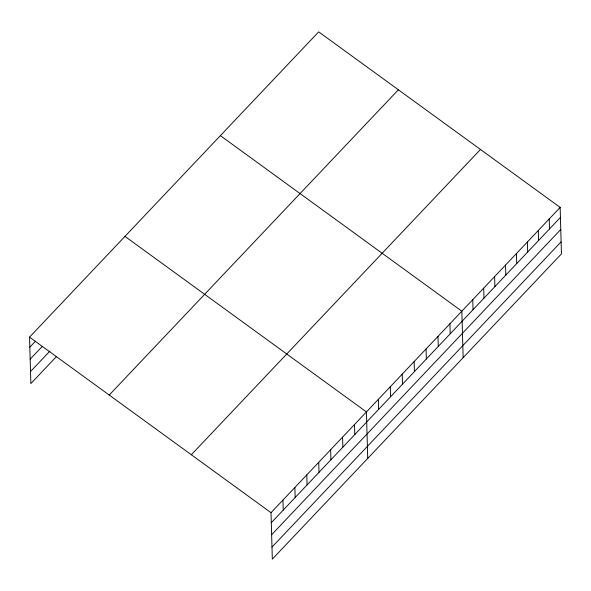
<?xml version="1.0" encoding="UTF-8"?>
<svg xmlns="http://www.w3.org/2000/svg" width="591" height="591" viewBox="0 0 591 591"><rect width="100%" height="100%" fill="white"/><g stroke="black" fill="none" stroke-linecap="round" stroke-linejoin="round"><path stroke-width="0.89" d="M56.588 356.425L30.85 383.596L29.55 337.129L318.682 31.855L560.15 207.404L561.45 253.871L272.318 559.145L271.018 512.678L560.15 207.404M29.831 347.161L35.482 341.192M30.163 359.18L42.094 346.592M30.51 371.569L49.969 351.024M109.232 395.054L398.371 89.788M191.336 454.745L480.468 149.471M271.299 522.71L560.431 217.436M271.638 534.729L560.77 229.463M271.978 547.118L561.118 241.852M220.377 135.649L461.844 311.198L463.145 357.666M124.967 236.385L366.435 411.934L367.728 458.409M29.55 337.129L271.018 512.678M549.231 218.936L549.512 228.968M538.305 230.468L538.586 240.5M527.386 242L527.667 252.032M516.46 253.532L516.741 263.571M505.541 265.071L505.815 275.103M494.615 276.603L494.896 286.635M483.689 288.135L483.97 298.167M472.77 299.667L473.051 309.699M449.921 323.787L450.202 333.819M437.99 336.382L438.271 346.415M426.067 348.971L426.347 359.01M414.143 361.566L414.417 371.599M402.212 374.162L402.493 384.194M390.289 386.75L390.57 396.783M378.358 399.346L378.639 409.378M354.504 424.53L354.785 434.562M342.581 437.118L342.861 447.151M330.65 449.714L330.93 459.746M318.726 462.302L319.007 472.342M306.795 474.898L307.076 484.93M294.872 487.494L295.153 497.526M282.949 500.082L283.229 510.114"/></g></svg>
